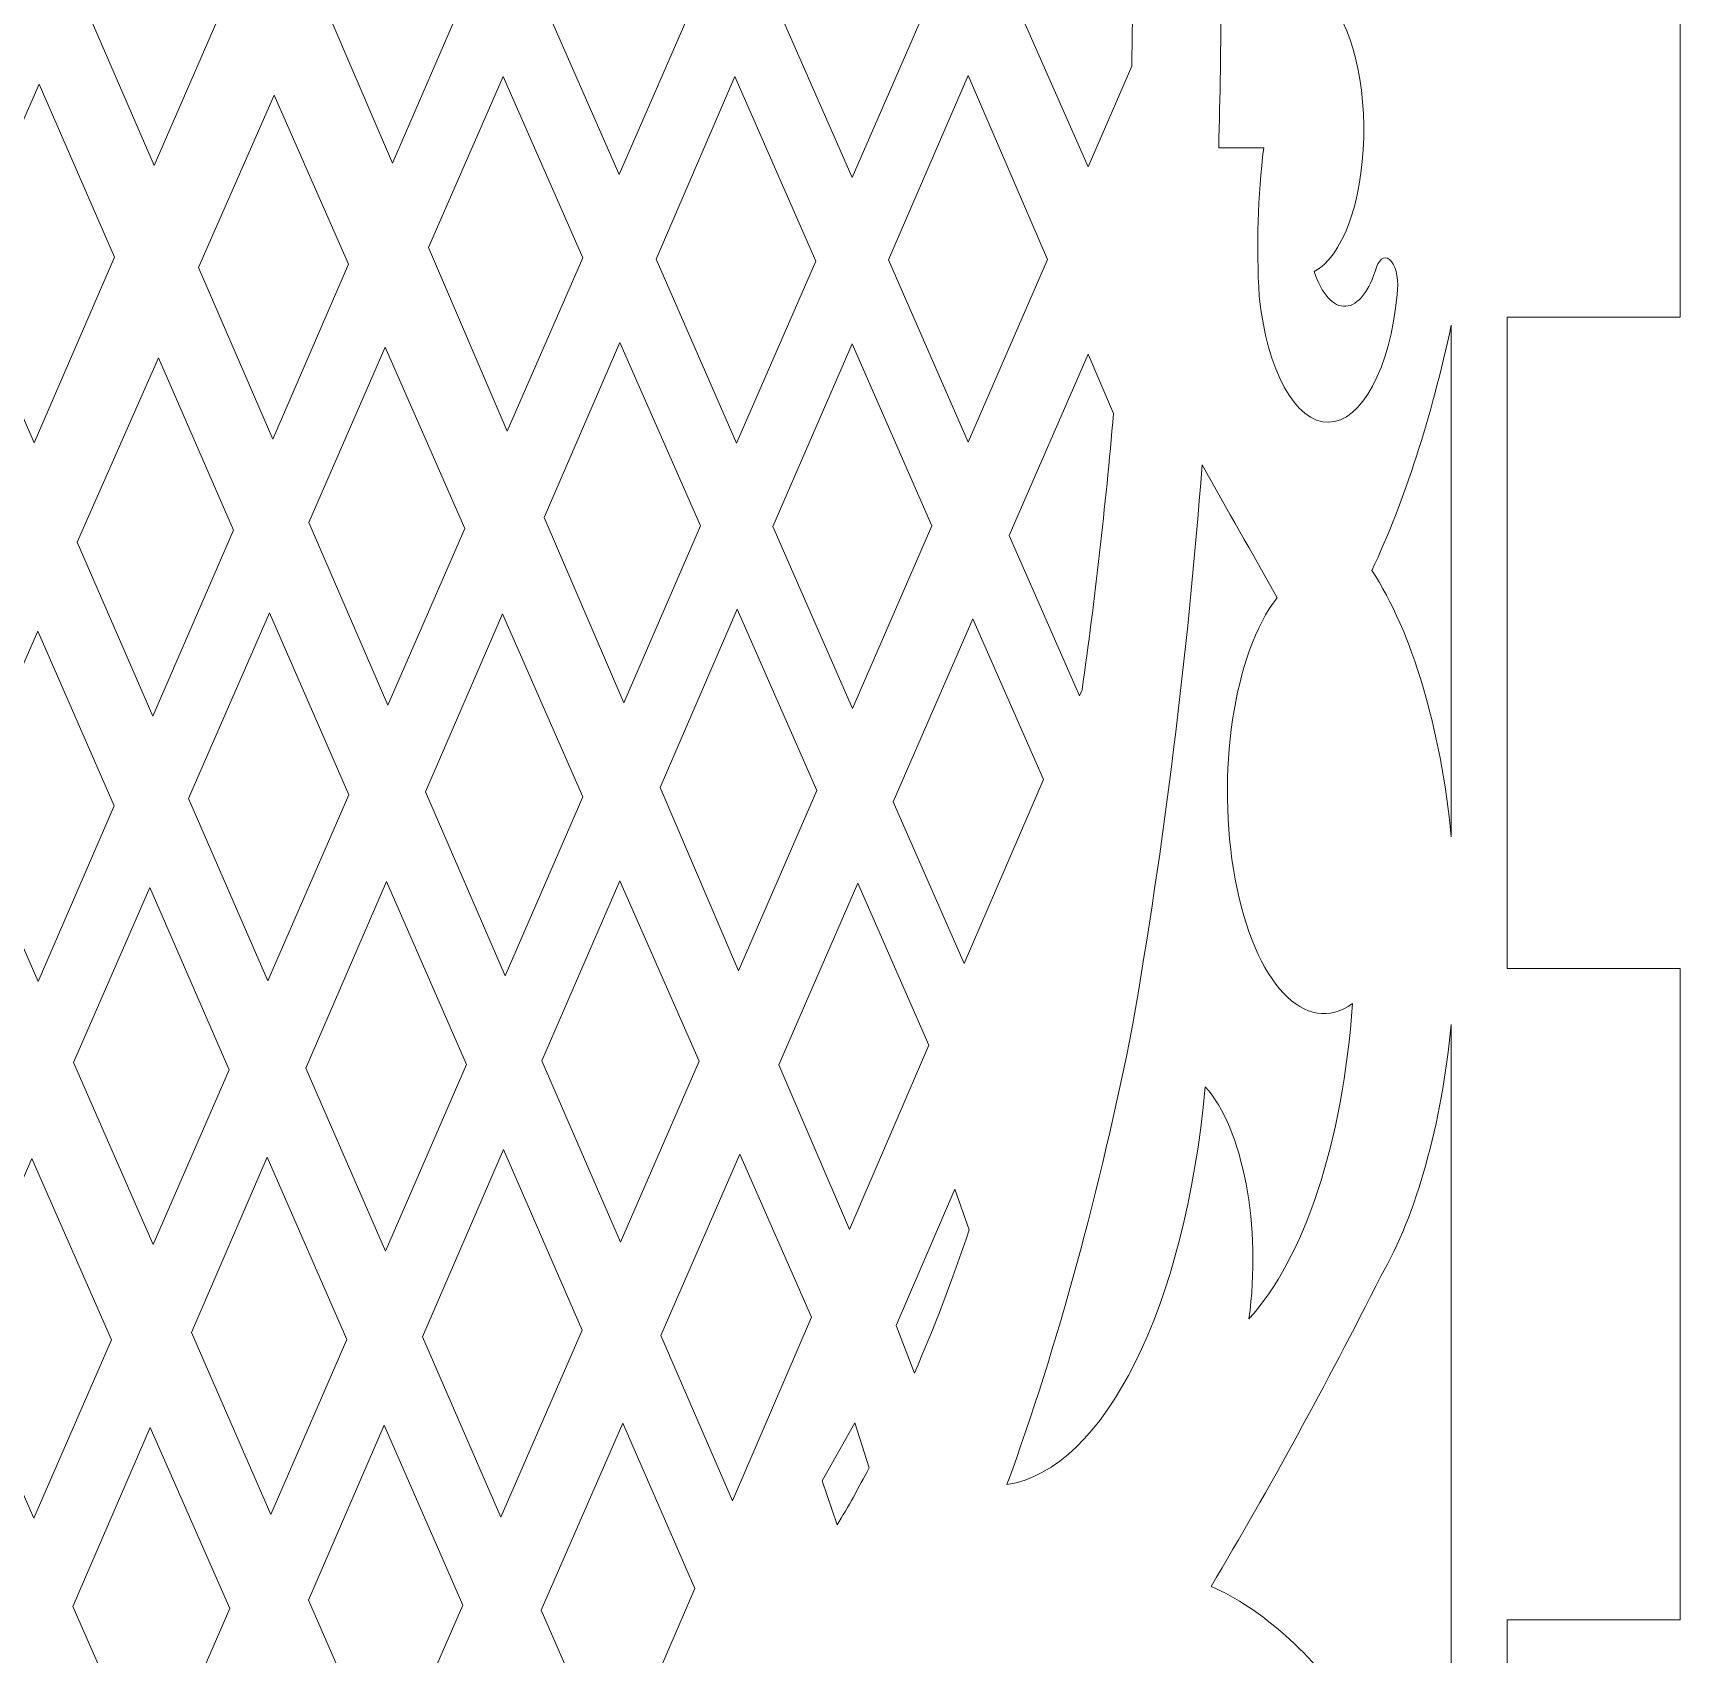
# Model space of a CAD drawing. Header units: millimetres. Extents: x 337 to 2510, y -469 to 429.
# Drawn here: x 388.21 to 437.32, y -117.92 to -69.58 of the extents above; entities that cross this region are included whole.
import ezdxf

# ---------------------------------------------------------------- set-up
doc = ezdxf.new("R2010")
doc.units = ezdxf.units.MM
doc.header["$MEASUREMENT"] = 0
doc.layers.add('Layer 1', color=7, linetype='Continuous')

msp = doc.modelspace()

# ---------------------------------------------------------------- linework, layer by layer
at = {"layer": 'Layer 1', "lineweight": 9}
for points, knots in [([(426.5936, -68.3789), (427.3996, -68.9808), (427.9286, -70.7528), (427.8846, -72.6988), (427.8846, -72.6988), (427.8846, -72.6988), (427.8846, -72.6988), (427.8846, -72.6988), (427.8846, -72.6988), (427.8406, -74.6448), (427.2346, -76.2808), (426.4056, -76.6888), (426.4056, -76.6888), (426.4056, -76.6888), (426.4056, -76.6888), (426.4056, -76.6888), (426.4056, -76.6888), (426.6276, -77.3668), (426.9796, -77.7548), (427.3486, -77.7298), (427.3486, -77.7298), (427.3486, -77.7298), (427.3486, -77.7298), (427.3486, -77.7298), (427.3486, -77.7298), (427.7176, -77.7048), (428.0576, -77.2688), (428.2616, -76.5618), (428.2616, -76.5618), (428.2616, -76.5618), (428.2616, -76.5618), (428.2616, -76.5618), (428.2616, -76.5618), (428.3766, -76.2658), (428.5656, -76.1948), (428.7146, -76.3908), (428.7146, -76.3908), (428.7146, -76.3908), (428.7146, -76.3908), (428.7146, -76.3908), (428.7146, -76.3908), (428.8646, -76.5868), (428.9336, -76.9978), (428.8806, -77.3748), (428.8806, -77.3748), (428.8806, -77.3748), (428.8806, -77.3748), (428.8806, -77.3748), (428.8806, -77.3748), (428.6706, -79.5907), (427.8206, -81.1747), (426.8346, -81.1877), (426.8346, -81.1877), (426.8346, -81.1877), (426.8346, -81.1877), (426.8346, -81.1877), (426.8346, -81.1877), (425.8486, -81.1997), (424.9906, -79.6357), (424.7706, -77.4258), (424.7706, -77.4258), (424.7706, -77.4258), (424.7706, -77.4258), (424.7706, -77.4258), (424.7706, -77.4258), (424.6776, -75.9468), (424.7226, -74.4388), (424.9036, -73.0038), (424.9036, -73.0038), (424.9036, -73.0038), (424.9036, -73.0038), (424.9036, -73.0038), (424.9036, -73.0038), (424.9036, -73.0038), (423.5596, -73.0038), (423.5596, -73.0038), (423.5596, -73.0038), (423.5596, -73.0038), (423.5596, -73.0038), (423.5596, -73.0038), (423.5596, -73.0038), (423.6026, -71.4638), (423.6266, -69.9218), (423.6326, -68.3789), (423.6326, -68.3789), (423.6326, -68.3789), (423.6326, -68.3789), (423.6326, -68.3789), (423.6326, -68.3789), (423.6266, -66.8359), (423.6026, -65.2929), (423.5596, -63.7529), (423.5596, -63.7529), (423.5596, -63.7529), (423.5596, -63.7529), (423.5596, -63.7529), (423.5596, -63.7529), (423.5596, -63.7529), (424.9036, -63.7529), (424.9036, -63.7529), (424.9036, -63.7529), (424.9036, -63.7529), (424.9036, -63.7529), (424.9036, -63.7529), (424.9036, -63.7529), (424.7226, -62.3179), (424.6776, -60.8099), (424.7706, -59.3319), (424.7706, -59.3319), (424.7706, -59.3319), (424.7706, -59.3319), (424.7706, -59.3319), (424.7706, -59.3319), (424.9906, -57.121), (425.8486, -55.557), (426.8346, -55.57), (426.8346, -55.57), (426.8346, -55.57), (426.8346, -55.57), (426.8346, -55.57), (426.8346, -55.57), (427.8206, -55.582), (428.6706, -57.166), (428.8806, -59.3819), (428.8806, -59.3819), (428.8806, -59.3819), (428.8806, -59.3819), (428.8806, -59.3819), (428.8806, -59.3819), (428.9336, -59.7589), (428.8646, -60.1699), (428.7146, -60.3659), (428.7146, -60.3659), (428.7146, -60.3659), (428.7146, -60.3659), (428.7146, -60.3659), (428.7146, -60.3659), (428.5656, -60.5629), (428.3766, -60.4909), (428.2616, -60.1949), (428.2616, -60.1949), (428.2616, -60.1949), (428.2616, -60.1949), (428.2616, -60.1949), (428.2616, -60.1949), (428.0576, -59.4879), (427.7176, -59.0519), (427.3486, -59.0269), (427.3486, -59.0269), (427.3486, -59.0269), (427.3486, -59.0269), (427.3486, -59.0269), (427.3486, -59.0269), (426.9796, -59.0019), (426.6276, -59.3899), (426.4056, -60.0689), (426.4056, -60.0689), (426.4056, -60.0689), (426.4056, -60.0689), (426.4056, -60.0689), (426.4056, -60.0689), (427.2346, -60.4759), (427.8406, -62.1119), (427.8846, -64.0579), (427.8846, -64.0579), (427.8846, -64.0579), (427.8846, -64.0579), (427.8846, -64.0579), (427.8846, -64.0579), (427.9286, -66.0039), (427.3996, -67.7759), (426.5936, -68.3789)], [0, 0, 0, 0, 0.0227273, 0.0227273, 0.0227273, 0.0227273, 0.0454545, 0.0454545, 0.0454545, 0.0454545, 0.0681818, 0.0681818, 0.0681818, 0.0681818, 0.0909091, 0.0909091, 0.0909091, 0.0909091, 0.1136364, 0.1136364, 0.1136364, 0.1136364, 0.1363636, 0.1363636, 0.1363636, 0.1363636, 0.1590909, 0.1590909, 0.1590909, 0.1590909, 0.1818182, 0.1818182, 0.1818182, 0.1818182, 0.2045455, 0.2045455, 0.2045455, 0.2045455, 0.2272727, 0.2272727, 0.2272727, 0.2272727, 0.25, 0.25, 0.25, 0.25, 0.2727273, 0.2727273, 0.2727273, 0.2727273, 0.2954545, 0.2954545, 0.2954545, 0.2954545, 0.3181818, 0.3181818, 0.3181818, 0.3181818, 0.3409091, 0.3409091, 0.3409091, 0.3409091, 0.3636364, 0.3636364, 0.3636364, 0.3636364, 0.3863636, 0.3863636, 0.3863636, 0.3863636, 0.4090909, 0.4090909, 0.4090909, 0.4090909, 0.4318182, 0.4318182, 0.4318182, 0.4318182, 0.4545455, 0.4545455, 0.4545455, 0.4545455, 0.4772727, 0.4772727, 0.4772727, 0.4772727, 0.5, 0.5, 0.5, 0.5, 0.5227273, 0.5227273, 0.5227273, 0.5227273, 0.5454545, 0.5454545, 0.5454545, 0.5454545, 0.5681818, 0.5681818, 0.5681818, 0.5681818, 0.5909091, 0.5909091, 0.5909091, 0.5909091, 0.6136364, 0.6136364, 0.6136364, 0.6136364, 0.6363636, 0.6363636, 0.6363636, 0.6363636, 0.6590909, 0.6590909, 0.6590909, 0.6590909, 0.6818182, 0.6818182, 0.6818182, 0.6818182, 0.7045455, 0.7045455, 0.7045455, 0.7045455, 0.7272727, 0.7272727, 0.7272727, 0.7272727, 0.75, 0.75, 0.75, 0.75, 0.7727273, 0.7727273, 0.7727273, 0.7727273, 0.7954545, 0.7954545, 0.7954545, 0.7954545, 0.8181818, 0.8181818, 0.8181818, 0.8181818, 0.8409091, 0.8409091, 0.8409091, 0.8409091, 0.8636364, 0.8636364, 0.8636364, 0.8636364, 0.8863636, 0.8863636, 0.8863636, 0.8863636, 0.9090909, 0.9090909, 0.9090909, 0.9090909, 0.9318182, 0.9318182, 0.9318182, 0.9318182, 0.9545455, 0.9545455, 0.9545455, 0.9545455, 1, 1, 1, 1]), ([(389.59, -68.3789), (389.59, -68.3789), (391.823, -73.5348), (391.823, -73.5348), (391.823, -73.5348), (391.823, -73.5348), (391.823, -73.5348), (391.823, -73.5348), (391.823, -73.5348), (391.823, -73.5348), (394.0589, -68.3789), (394.0589, -68.3789), (394.0589, -68.3789), (394.0589, -68.3789), (394.0589, -68.3789), (394.0589, -68.3789), (394.0589, -68.3789), (394.0589, -68.3789), (391.823, -63.2219), (391.823, -63.2219), (391.823, -63.2219), (391.823, -63.2219), (391.823, -63.2219), (391.823, -63.2219), (391.823, -63.2219), (391.823, -63.2219), (389.59, -68.3789), (389.59, -68.3789)], [0, 0, 0, 0, 0.125, 0.125, 0.125, 0.125, 0.25, 0.25, 0.25, 0.25, 0.375, 0.375, 0.375, 0.375, 0.5, 0.5, 0.5, 0.5, 0.625, 0.625, 0.625, 0.625, 0.75, 0.75, 0.75, 0.75, 1, 1, 1, 1]), ([(396.7449, -68.3789), (396.7449, -68.3789), (398.9229, -73.4588), (398.9229, -73.4588), (398.9229, -73.4588), (398.9229, -73.4588), (398.9229, -73.4588), (398.9229, -73.4588), (398.9229, -73.4588), (398.9229, -73.4588), (401.1219, -68.3789), (401.1219, -68.3789), (401.1219, -68.3789), (401.1219, -68.3789), (401.1219, -68.3789), (401.1219, -68.3789), (401.1219, -68.3789), (401.1219, -68.3789), (398.9229, -63.2979), (398.9229, -63.2979), (398.9229, -63.2979), (398.9229, -63.2979), (398.9229, -63.2979), (398.9229, -63.2979), (398.9229, -63.2979), (398.9229, -63.2979), (396.7449, -68.3789), (396.7449, -68.3789)], [0, 0, 0, 0, 0.125, 0.125, 0.125, 0.125, 0.25, 0.25, 0.25, 0.25, 0.375, 0.375, 0.375, 0.375, 0.5, 0.5, 0.5, 0.5, 0.625, 0.625, 0.625, 0.625, 0.75, 0.75, 0.75, 0.75, 1, 1, 1, 1]), ([(403.3118, -68.3789), (403.3118, -68.3789), (405.6808, -73.7968), (405.6808, -73.7968), (405.6808, -73.7968), (405.6808, -73.7968), (405.6808, -73.7968), (405.6808, -73.7968), (405.6808, -73.7968), (405.6808, -73.7968), (408.0398, -68.3789), (408.0398, -68.3789), (408.0398, -68.3789), (408.0398, -68.3789), (408.0398, -68.3789), (408.0398, -68.3789), (408.0398, -68.3789), (408.0398, -68.3789), (405.6808, -62.9599), (405.6808, -62.9599), (405.6808, -62.9599), (405.6808, -62.9599), (405.6808, -62.9599), (405.6808, -62.9599), (405.6808, -62.9599), (405.6808, -62.9599), (403.3118, -68.3789), (403.3118, -68.3789)], [0, 0, 0, 0, 0.125, 0.125, 0.125, 0.125, 0.25, 0.25, 0.25, 0.25, 0.375, 0.375, 0.375, 0.375, 0.5, 0.5, 0.5, 0.5, 0.625, 0.625, 0.625, 0.625, 0.75, 0.75, 0.75, 0.75, 1, 1, 1, 1]), ([(415.0267, -68.3789), (415.0267, -68.3789), (412.6338, -73.8848), (412.6338, -73.8848), (412.6338, -73.8848), (412.6338, -73.8848), (412.6338, -73.8848), (412.6338, -73.8848), (412.6338, -73.8848), (412.6338, -73.8848), (410.2208, -68.3789), (410.2208, -68.3789), (410.2208, -68.3789), (410.2208, -68.3789), (410.2208, -68.3789), (410.2208, -68.3789), (410.2208, -68.3789), (410.2208, -68.3789), (412.6338, -62.8729), (412.6338, -62.8729), (412.6338, -62.8729), (412.6338, -62.8729), (412.6338, -62.8729), (412.6338, -62.8729), (412.6338, -62.8729), (412.6338, -62.8729), (415.0267, -68.3789), (415.0267, -68.3789)], [0, 0, 0, 0, 0.125, 0.125, 0.125, 0.125, 0.25, 0.25, 0.25, 0.25, 0.375, 0.375, 0.375, 0.375, 0.5, 0.5, 0.5, 0.5, 0.625, 0.625, 0.625, 0.625, 0.75, 0.75, 0.75, 0.75, 1, 1, 1, 1]), ([(420.9947, -68.3789), (420.9907, -69.1098), (420.9817, -69.8408), (420.9667, -70.5718), (420.9667, -70.5718), (420.9667, -70.5718), (420.9667, -70.5718), (420.9667, -70.5718), (420.9667, -70.5718), (420.9667, -70.5718), (419.6647, -73.5678), (419.6647, -73.5678), (419.6647, -73.5678), (419.6647, -73.5678), (419.6647, -73.5678), (419.6647, -73.5678), (419.6647, -73.5678), (419.6647, -73.5678), (417.3837, -68.3789), (417.3837, -68.3789), (417.3837, -68.3789), (417.3837, -68.3789), (417.3837, -68.3789), (417.3837, -68.3789), (417.3837, -68.3789), (417.3837, -68.3789), (419.6647, -63.1889), (419.6647, -63.1889), (419.6647, -63.1889), (419.6647, -63.1889), (419.6647, -63.1889), (419.6647, -63.1889), (419.6647, -63.1889), (419.6647, -63.1889), (420.9667, -66.1849), (420.9667, -66.1849), (420.9667, -66.1849), (420.9667, -66.1849), (420.9667, -66.1849), (420.9667, -66.1849), (420.9667, -66.1849), (420.9817, -66.9159), (420.9907, -67.6469), (420.9947, -68.3789)], [0, 0, 0, 0, 0.0833333, 0.0833333, 0.0833333, 0.0833333, 0.1666667, 0.1666667, 0.1666667, 0.1666667, 0.25, 0.25, 0.25, 0.25, 0.3333333, 0.3333333, 0.3333333, 0.3333333, 0.4166667, 0.4166667, 0.4166667, 0.4166667, 0.5, 0.5, 0.5, 0.5, 0.5833333, 0.5833333, 0.5833333, 0.5833333, 0.6666667, 0.6666667, 0.6666667, 0.6666667, 0.75, 0.75, 0.75, 0.75, 0.8333333, 0.8333333, 0.8333333, 0.8333333, 1, 1, 1, 1]), ([(385.976, -76.5918), (385.976, -76.5918), (388.39, -71.1068), (388.39, -71.1068), (388.39, -71.1068), (388.39, -71.1068), (388.39, -71.1068), (388.39, -71.1068), (388.39, -71.1068), (388.39, -71.1068), (390.638, -76.2658), (390.638, -76.2658), (390.638, -76.2658), (390.638, -76.2658), (390.638, -76.2658), (390.638, -76.2658), (390.638, -76.2658), (390.638, -76.2658), (388.238, -81.7977), (388.238, -81.7977), (388.238, -81.7977), (388.238, -81.7977), (388.238, -81.7977), (388.238, -81.7977), (388.238, -81.7977), (388.238, -81.7977), (385.976, -76.5918), (385.976, -76.5918)], [0, 0, 0, 0, 0.125, 0.125, 0.125, 0.125, 0.25, 0.25, 0.25, 0.25, 0.375, 0.375, 0.375, 0.375, 0.5, 0.5, 0.5, 0.5, 0.625, 0.625, 0.625, 0.625, 0.75, 0.75, 0.75, 0.75, 1, 1, 1, 1]), ([(400.0019, -75.9778), (400.0019, -75.9778), (402.2219, -70.8808), (402.2219, -70.8808), (402.2219, -70.8808), (402.2219, -70.8808), (402.2219, -70.8808), (402.2219, -70.8808), (402.2219, -70.8808), (402.2219, -70.8808), (404.5978, -76.2838), (404.5978, -76.2838), (404.5978, -76.2838), (404.5978, -76.2838), (404.5978, -76.2838), (404.5978, -76.2838), (404.5978, -76.2838), (404.5978, -76.2838), (402.3479, -81.4517), (402.3479, -81.4517), (402.3479, -81.4517), (402.3479, -81.4517), (402.3479, -81.4517), (402.3479, -81.4517), (402.3479, -81.4517), (402.3479, -81.4517), (400.0019, -75.9778), (400.0019, -75.9778)], [0, 0, 0, 0, 0.125, 0.125, 0.125, 0.125, 0.25, 0.25, 0.25, 0.25, 0.375, 0.375, 0.375, 0.375, 0.5, 0.5, 0.5, 0.5, 0.625, 0.625, 0.625, 0.625, 0.75, 0.75, 0.75, 0.75, 1, 1, 1, 1]), ([(406.7838, -76.3208), (406.7838, -76.3208), (409.1378, -70.8818), (409.1378, -70.8818), (409.1378, -70.8818), (409.1378, -70.8818), (409.1378, -70.8818), (409.1378, -70.8818), (409.1378, -70.8818), (409.1378, -70.8818), (411.5488, -76.3798), (411.5488, -76.3798), (411.5488, -76.3798), (411.5488, -76.3798), (411.5488, -76.3798), (411.5488, -76.3798), (411.5488, -76.3798), (411.5488, -76.3798), (409.1858, -81.8157), (409.1858, -81.8157), (409.1858, -81.8157), (409.1858, -81.8157), (409.1858, -81.8157), (409.1858, -81.8157), (409.1858, -81.8157), (409.1858, -81.8157), (406.7838, -76.3208), (406.7838, -76.3208)], [0, 0, 0, 0, 0.125, 0.125, 0.125, 0.125, 0.25, 0.25, 0.25, 0.25, 0.375, 0.375, 0.375, 0.375, 0.5, 0.5, 0.5, 0.5, 0.625, 0.625, 0.625, 0.625, 0.75, 0.75, 0.75, 0.75, 1, 1, 1, 1]), ([(413.7117, -76.3458), (413.7117, -76.3458), (416.0917, -70.8458), (416.0917, -70.8458), (416.0917, -70.8458), (416.0917, -70.8458), (416.0917, -70.8458), (416.0917, -70.8458), (416.0917, -70.8458), (416.0917, -70.8458), (418.4607, -76.3368), (418.4607, -76.3368), (418.4607, -76.3368), (418.4607, -76.3368), (418.4607, -76.3368), (418.4607, -76.3368), (418.4607, -76.3368), (418.4607, -76.3368), (416.0937, -81.7817), (416.0937, -81.7817), (416.0937, -81.7817), (416.0937, -81.7817), (416.0937, -81.7817), (416.0937, -81.7817), (416.0937, -81.7817), (416.0937, -81.7817), (413.7117, -76.3458), (413.7117, -76.3458)], [0, 0, 0, 0, 0.125, 0.125, 0.125, 0.125, 0.25, 0.25, 0.25, 0.25, 0.375, 0.375, 0.375, 0.375, 0.5, 0.5, 0.5, 0.5, 0.625, 0.625, 0.625, 0.625, 0.75, 0.75, 0.75, 0.75, 1, 1, 1, 1]), ([(393.1369, -76.5688), (393.1369, -76.5688), (395.4009, -71.4298), (395.4009, -71.4298), (395.4009, -71.4298), (395.4009, -71.4298), (395.4009, -71.4298), (395.4009, -71.4298), (395.4009, -71.4298), (395.4009, -71.4298), (397.6179, -76.4728), (397.6179, -76.4728), (397.6179, -76.4728), (397.6179, -76.4728), (397.6179, -76.4728), (397.6179, -76.4728), (397.6179, -76.4728), (397.6179, -76.4728), (395.3569, -81.6957), (395.3569, -81.6957), (395.3569, -81.6957), (395.3569, -81.6957), (395.3569, -81.6957), (395.3569, -81.6957), (395.3569, -81.6957), (395.3569, -81.6957), (393.1369, -76.5688), (393.1369, -76.5688)], [0, 0, 0, 0, 0.125, 0.125, 0.125, 0.125, 0.25, 0.25, 0.25, 0.25, 0.375, 0.375, 0.375, 0.375, 0.5, 0.5, 0.5, 0.5, 0.625, 0.625, 0.625, 0.625, 0.75, 0.75, 0.75, 0.75, 1, 1, 1, 1]), ([(428.1296, -85.6087), (429.1046, -83.5207), (429.9056, -81.0407), (430.4936, -78.2918), (430.4936, -78.2918), (430.4936, -78.2918), (430.4936, -78.2918), (430.4936, -78.2918), (430.4936, -78.2918), (430.4936, -78.2918), (430.4936, -93.5486), (430.4936, -93.5486), (430.4936, -93.5486), (430.4936, -93.5486), (430.4936, -93.5486), (430.4936, -93.5486), (430.4936, -93.5486), (430.1796, -90.2996), (429.3326, -87.4547), (428.1296, -85.6087)], [0, 0, 0, 0, 0.1666667, 0.1666667, 0.1666667, 0.1666667, 0.3333333, 0.3333333, 0.3333333, 0.3333333, 0.5, 0.5, 0.5, 0.5, 0.6666667, 0.6666667, 0.6666667, 0.6666667, 1, 1, 1, 1]), ([(396.4309, -84.1767), (396.4309, -84.1767), (398.7069, -78.9507), (398.7069, -78.9507), (398.7069, -78.9507), (398.7069, -78.9507), (398.7069, -78.9507), (398.7069, -78.9507), (398.7069, -78.9507), (398.7069, -78.9507), (401.0829, -84.3557), (401.0829, -84.3557), (401.0829, -84.3557), (401.0829, -84.3557), (401.0829, -84.3557), (401.0829, -84.3557), (401.0829, -84.3557), (401.0829, -84.3557), (398.7899, -89.6246), (398.7899, -89.6246), (398.7899, -89.6246), (398.7899, -89.6246), (398.7899, -89.6246), (398.7899, -89.6246), (398.7899, -89.6246), (398.7899, -89.6246), (396.4309, -84.1767), (396.4309, -84.1767)], [0, 0, 0, 0, 0.125, 0.125, 0.125, 0.125, 0.25, 0.25, 0.25, 0.25, 0.375, 0.375, 0.375, 0.375, 0.5, 0.5, 0.5, 0.5, 0.625, 0.625, 0.625, 0.625, 0.75, 0.75, 0.75, 0.75, 1, 1, 1, 1]), ([(403.4498, -84.0237), (403.4498, -84.0237), (405.7078, -78.8067), (405.7078, -78.8067), (405.7078, -78.8067), (405.7078, -78.8067), (405.7078, -78.8067), (405.7078, -78.8067), (405.7078, -78.8067), (405.7078, -78.8067), (408.1138, -84.2797), (408.1138, -84.2797), (408.1138, -84.2797), (408.1138, -84.2797), (408.1138, -84.2797), (408.1138, -84.2797), (408.1138, -84.2797), (408.1138, -84.2797), (405.8208, -89.5556), (405.8208, -89.5556), (405.8208, -89.5556), (405.8208, -89.5556), (405.8208, -89.5556), (405.8208, -89.5556), (405.8208, -89.5556), (405.8208, -89.5556), (403.4498, -84.0237), (403.4498, -84.0237)], [0, 0, 0, 0, 0.125, 0.125, 0.125, 0.125, 0.25, 0.25, 0.25, 0.25, 0.375, 0.375, 0.375, 0.375, 0.5, 0.5, 0.5, 0.5, 0.625, 0.625, 0.625, 0.625, 0.75, 0.75, 0.75, 0.75, 1, 1, 1, 1]), ([(410.2708, -84.2997), (410.2708, -84.2997), (412.6308, -78.8457), (412.6308, -78.8457), (412.6308, -78.8457), (412.6308, -78.8457), (412.6308, -78.8457), (412.6308, -78.8457), (412.6308, -78.8457), (412.6308, -78.8457), (415.0107, -84.2727), (415.0107, -84.2727), (415.0107, -84.2727), (415.0107, -84.2727), (415.0107, -84.2727), (415.0107, -84.2727), (415.0107, -84.2727), (415.0107, -84.2727), (412.6418, -89.7236), (412.6418, -89.7236), (412.6418, -89.7236), (412.6418, -89.7236), (412.6418, -89.7236), (412.6418, -89.7236), (412.6418, -89.7236), (412.6418, -89.7236), (410.2708, -84.2997), (410.2708, -84.2997)], [0, 0, 0, 0, 0.125, 0.125, 0.125, 0.125, 0.25, 0.25, 0.25, 0.25, 0.375, 0.375, 0.375, 0.375, 0.5, 0.5, 0.5, 0.5, 0.625, 0.625, 0.625, 0.625, 0.75, 0.75, 0.75, 0.75, 1, 1, 1, 1]), ([(389.526, -84.7627), (389.526, -84.7627), (391.947, -79.2687), (391.947, -79.2687), (391.947, -79.2687), (391.947, -79.2687), (391.947, -79.2687), (391.947, -79.2687), (391.947, -79.2687), (391.947, -79.2687), (394.1849, -84.4037), (394.1849, -84.4037), (394.1849, -84.4037), (394.1849, -84.4037), (394.1849, -84.4037), (394.1849, -84.4037), (394.1849, -84.4037), (394.1849, -84.4037), (391.782, -89.9546), (391.782, -89.9546), (391.782, -89.9546), (391.782, -89.9546), (391.782, -89.9546), (391.782, -89.9546), (391.782, -89.9546), (391.782, -89.9546), (389.526, -84.7627), (389.526, -84.7627)], [0, 0, 0, 0, 0.125, 0.125, 0.125, 0.125, 0.25, 0.25, 0.25, 0.25, 0.375, 0.375, 0.375, 0.375, 0.5, 0.5, 0.5, 0.5, 0.625, 0.625, 0.625, 0.625, 0.75, 0.75, 0.75, 0.75, 1, 1, 1, 1]), ([(419.4087, -89.3456), (419.4087, -89.3456), (417.3127, -84.5627), (417.3127, -84.5627), (417.3127, -84.5627), (417.3127, -84.5627), (417.3127, -84.5627), (417.3127, -84.5627), (417.3127, -84.5627), (417.3127, -84.5627), (419.6667, -79.1537), (419.6667, -79.1537), (419.6667, -79.1537), (419.6667, -79.1537), (419.6667, -79.1537), (419.6667, -79.1537), (419.6667, -79.1537), (419.6667, -79.1537), (420.4237, -80.9257), (420.4237, -80.9257), (420.4237, -80.9257), (420.4237, -80.9257), (420.4237, -80.9257), (420.4237, -80.9257), (420.4237, -80.9257), (420.1837, -83.7157), (419.8707, -86.4677), (419.4847, -89.1696), (419.4847, -89.1696), (419.4847, -89.1696), (419.4847, -89.1696), (419.4847, -89.1696), (419.4847, -89.1696), (419.4847, -89.1696), (419.4087, -89.3456), (419.4087, -89.3456)], [0, 0, 0, 0, 0.1, 0.1, 0.1, 0.1, 0.2, 0.2, 0.2, 0.2, 0.3, 0.3, 0.3, 0.3, 0.4, 0.4, 0.4, 0.4, 0.5, 0.5, 0.5, 0.5, 0.6, 0.6, 0.6, 0.6, 0.7, 0.7, 0.7, 0.7, 0.8, 0.8, 0.8, 0.8, 1, 1, 1, 1]), ([(423.1576, -101.0085), (422.5677, -107.5655), (420.1507, -112.4154), (417.2467, -112.8684), (417.2467, -112.8684), (417.2467, -112.8684), (417.2467, -112.8684), (417.2467, -112.8684), (417.2467, -112.8684), (418.7597, -108.7175), (420.0197, -104.1115), (420.9927, -99.1785), (420.9927, -99.1785), (420.9927, -99.1785), (420.9927, -99.1785), (420.9927, -99.1785), (420.9927, -99.1785), (421.9307, -93.7836), (422.6267, -88.1807), (423.0676, -82.4587), (423.0676, -82.4587), (423.0676, -82.4587), (423.0676, -82.4587), (423.0676, -82.4587), (423.0676, -82.4587), (423.8126, -83.7777), (424.5576, -85.0987), (425.3016, -86.4217), (425.3016, -86.4217), (425.3016, -86.4217), (425.3016, -86.4217), (425.3016, -86.4217), (425.3016, -86.4217), (424.0116, -88.0677), (423.4716, -91.6926), (424.0526, -94.8116), (424.0526, -94.8116), (424.0526, -94.8116), (424.0526, -94.8116), (424.0526, -94.8116), (424.0526, -94.8116), (424.6346, -97.9306), (426.1466, -99.5315), (427.5546, -98.5186), (427.5546, -98.5186), (427.5546, -98.5186), (427.5546, -98.5186), (427.5546, -98.5186), (427.5546, -98.5186), (427.2616, -102.6345), (426.1036, -106.1525), (424.4616, -107.9205), (424.4616, -107.9205), (424.4616, -107.9205), (424.4616, -107.9205), (424.4616, -107.9205), (424.4616, -107.9205), (424.8436, -105.1905), (424.2856, -102.2325), (423.1576, -101.0085)], [0, 0, 0, 0, 0.0625, 0.0625, 0.0625, 0.0625, 0.125, 0.125, 0.125, 0.125, 0.1875, 0.1875, 0.1875, 0.1875, 0.25, 0.25, 0.25, 0.25, 0.3125, 0.3125, 0.3125, 0.3125, 0.375, 0.375, 0.375, 0.375, 0.4375, 0.4375, 0.4375, 0.4375, 0.5, 0.5, 0.5, 0.5, 0.5625, 0.5625, 0.5625, 0.5625, 0.625, 0.625, 0.625, 0.625, 0.6875, 0.6875, 0.6875, 0.6875, 0.75, 0.75, 0.75, 0.75, 0.8125, 0.8125, 0.8125, 0.8125, 0.875, 0.875, 0.875, 0.875, 1, 1, 1, 1]), ([(392.8469, -92.4056), (392.8469, -92.4056), (395.2589, -86.8687), (395.2589, -86.8687), (395.2589, -86.8687), (395.2589, -86.8687), (395.2589, -86.8687), (395.2589, -86.8687), (395.2589, -86.8687), (395.2589, -86.8687), (397.6249, -92.2986), (397.6249, -92.2986), (397.6249, -92.2986), (397.6249, -92.2986), (397.6249, -92.2986), (397.6249, -92.2986), (397.6249, -92.2986), (397.6249, -92.2986), (395.2099, -97.8456), (395.2099, -97.8456), (395.2099, -97.8456), (395.2099, -97.8456), (395.2099, -97.8456), (395.2099, -97.8456), (395.2099, -97.8456), (395.2099, -97.8456), (392.8469, -92.4056), (392.8469, -92.4056)], [0, 0, 0, 0, 0.125, 0.125, 0.125, 0.125, 0.25, 0.25, 0.25, 0.25, 0.375, 0.375, 0.375, 0.375, 0.5, 0.5, 0.5, 0.5, 0.625, 0.625, 0.625, 0.625, 0.75, 0.75, 0.75, 0.75, 1, 1, 1, 1]), ([(399.9079, -92.2076), (399.9079, -92.2076), (402.2029, -86.9037), (402.2029, -86.9037), (402.2029, -86.9037), (402.2029, -86.9037), (402.2029, -86.9037), (402.2029, -86.9037), (402.2029, -86.9037), (402.2029, -86.9037), (404.6018, -92.3596), (404.6018, -92.3596), (404.6018, -92.3596), (404.6018, -92.3596), (404.6018, -92.3596), (404.6018, -92.3596), (404.6018, -92.3596), (404.6018, -92.3596), (402.2829, -97.6936), (402.2829, -97.6936), (402.2829, -97.6936), (402.2829, -97.6936), (402.2829, -97.6936), (402.2829, -97.6936), (402.2829, -97.6936), (402.2829, -97.6936), (399.9079, -92.2076), (399.9079, -92.2076)], [0, 0, 0, 0, 0.125, 0.125, 0.125, 0.125, 0.25, 0.25, 0.25, 0.25, 0.375, 0.375, 0.375, 0.375, 0.5, 0.5, 0.5, 0.5, 0.625, 0.625, 0.625, 0.625, 0.75, 0.75, 0.75, 0.75, 1, 1, 1, 1]), ([(406.9038, -92.0826), (406.9038, -92.0826), (409.2058, -86.7617), (409.2058, -86.7617), (409.2058, -86.7617), (409.2058, -86.7617), (409.2058, -86.7617), (409.2058, -86.7617), (409.2058, -86.7617), (409.2058, -86.7617), (411.5808, -92.1636), (411.5808, -92.1636), (411.5808, -92.1636), (411.5808, -92.1636), (411.5808, -92.1636), (411.5808, -92.1636), (411.5808, -92.1636), (411.5808, -92.1636), (409.2428, -97.5416), (409.2428, -97.5416), (409.2428, -97.5416), (409.2428, -97.5416), (409.2428, -97.5416), (409.2428, -97.5416), (409.2428, -97.5416), (409.2428, -97.5416), (406.9038, -92.0826), (406.9038, -92.0826)], [0, 0, 0, 0, 0.125, 0.125, 0.125, 0.125, 0.25, 0.25, 0.25, 0.25, 0.375, 0.375, 0.375, 0.375, 0.5, 0.5, 0.5, 0.5, 0.625, 0.625, 0.625, 0.625, 0.75, 0.75, 0.75, 0.75, 1, 1, 1, 1]), ([(413.8567, -92.5026), (413.8567, -92.5026), (416.2297, -87.0507), (416.2297, -87.0507), (416.2297, -87.0507), (416.2297, -87.0507), (416.2297, -87.0507), (416.2297, -87.0507), (416.2297, -87.0507), (416.2297, -87.0507), (418.3317, -91.8446), (418.3317, -91.8446), (418.3317, -91.8446), (418.3317, -91.8446), (418.3317, -91.8446), (418.3317, -91.8446), (418.3317, -91.8446), (418.3317, -91.8446), (415.9677, -97.3316), (415.9677, -97.3316), (415.9677, -97.3316), (415.9677, -97.3316), (415.9677, -97.3316), (415.9677, -97.3316), (415.9677, -97.3316), (415.9677, -97.3316), (413.8567, -92.5026), (413.8567, -92.5026)], [0, 0, 0, 0, 0.125, 0.125, 0.125, 0.125, 0.25, 0.25, 0.25, 0.25, 0.375, 0.375, 0.375, 0.375, 0.5, 0.5, 0.5, 0.5, 0.625, 0.625, 0.625, 0.625, 0.75, 0.75, 0.75, 0.75, 1, 1, 1, 1]), ([(386.066, -92.6176), (386.066, -92.6176), (388.356, -87.4187), (388.356, -87.4187), (388.356, -87.4187), (388.356, -87.4187), (388.356, -87.4187), (388.356, -87.4187), (388.356, -87.4187), (388.356, -87.4187), (390.626, -92.6236), (390.626, -92.6236), (390.626, -92.6236), (390.626, -92.6236), (390.626, -92.6236), (390.626, -92.6236), (390.626, -92.6236), (390.626, -92.6236), (388.358, -97.8636), (388.358, -97.8636), (388.358, -97.8636), (388.358, -97.8636), (388.358, -97.8636), (388.358, -97.8636), (388.358, -97.8636), (388.358, -97.8636), (386.066, -92.6176), (386.066, -92.6176)], [0, 0, 0, 0, 0.125, 0.125, 0.125, 0.125, 0.25, 0.25, 0.25, 0.25, 0.375, 0.375, 0.375, 0.375, 0.5, 0.5, 0.5, 0.5, 0.625, 0.625, 0.625, 0.625, 0.75, 0.75, 0.75, 0.75, 1, 1, 1, 1]), ([(389.416, -100.2835), (389.416, -100.2835), (391.69, -95.0626), (391.69, -95.0626), (391.69, -95.0626), (391.69, -95.0626), (391.69, -95.0626), (391.69, -95.0626), (391.69, -95.0626), (391.69, -95.0626), (394.0579, -100.4935), (394.0579, -100.4935), (394.0579, -100.4935), (394.0579, -100.4935), (394.0579, -100.4935), (394.0579, -100.4935), (394.0579, -100.4935), (394.0579, -100.4935), (391.787, -105.7095), (391.787, -105.7095), (391.787, -105.7095), (391.787, -105.7095), (391.787, -105.7095), (391.787, -105.7095), (391.787, -105.7095), (391.787, -105.7095), (389.416, -100.2835), (389.416, -100.2835)], [0, 0, 0, 0, 0.125, 0.125, 0.125, 0.125, 0.25, 0.25, 0.25, 0.25, 0.375, 0.375, 0.375, 0.375, 0.5, 0.5, 0.5, 0.5, 0.625, 0.625, 0.625, 0.625, 0.75, 0.75, 0.75, 0.75, 1, 1, 1, 1]), ([(396.3409, -100.4475), (396.3409, -100.4475), (398.7509, -94.8806), (398.7509, -94.8806), (398.7509, -94.8806), (398.7509, -94.8806), (398.7509, -94.8806), (398.7509, -94.8806), (398.7509, -94.8806), (398.7509, -94.8806), (401.1309, -100.3435), (401.1309, -100.3435), (401.1309, -100.3435), (401.1309, -100.3435), (401.1309, -100.3435), (401.1309, -100.3435), (401.1309, -100.3435), (401.1309, -100.3435), (398.7129, -105.9065), (398.7129, -105.9065), (398.7129, -105.9065), (398.7129, -105.9065), (398.7129, -105.9065), (398.7129, -105.9065), (398.7129, -105.9065), (398.7129, -105.9065), (396.3409, -100.4475), (396.3409, -100.4475)], [0, 0, 0, 0, 0.125, 0.125, 0.125, 0.125, 0.25, 0.25, 0.25, 0.25, 0.375, 0.375, 0.375, 0.375, 0.5, 0.5, 0.5, 0.5, 0.625, 0.625, 0.625, 0.625, 0.75, 0.75, 0.75, 0.75, 1, 1, 1, 1]), ([(403.3798, -100.2265), (403.3798, -100.2265), (405.7018, -94.8616), (405.7018, -94.8616), (405.7018, -94.8616), (405.7018, -94.8616), (405.7018, -94.8616), (405.7018, -94.8616), (405.7018, -94.8616), (405.7018, -94.8616), (408.0678, -100.2435), (408.0678, -100.2435), (408.0678, -100.2435), (408.0678, -100.2435), (408.0678, -100.2435), (408.0678, -100.2435), (408.0678, -100.2435), (408.0678, -100.2435), (405.7228, -105.6375), (405.7228, -105.6375), (405.7228, -105.6375), (405.7228, -105.6375), (405.7228, -105.6375), (405.7228, -105.6375), (405.7228, -105.6375), (405.7228, -105.6375), (403.3798, -100.2265), (403.3798, -100.2265)], [0, 0, 0, 0, 0.125, 0.125, 0.125, 0.125, 0.25, 0.25, 0.25, 0.25, 0.375, 0.375, 0.375, 0.375, 0.5, 0.5, 0.5, 0.5, 0.625, 0.625, 0.625, 0.625, 0.75, 0.75, 0.75, 0.75, 1, 1, 1, 1]), ([(410.4438, -100.3445), (410.4438, -100.3445), (412.7988, -94.9336), (412.7988, -94.9336), (412.7988, -94.9336), (412.7988, -94.9336), (412.7988, -94.9336), (412.7988, -94.9336), (412.7988, -94.9336), (412.7988, -94.9336), (414.9207, -99.7595), (414.9207, -99.7595), (414.9207, -99.7595), (414.9207, -99.7595), (414.9207, -99.7595), (414.9207, -99.7595), (414.9207, -99.7595), (414.9207, -99.7595), (412.5508, -105.2605), (412.5508, -105.2605), (412.5508, -105.2605), (412.5508, -105.2605), (412.5508, -105.2605), (412.5508, -105.2605), (412.5508, -105.2605), (412.5508, -105.2605), (410.4438, -100.3445), (410.4438, -100.3445)], [0, 0, 0, 0, 0.125, 0.125, 0.125, 0.125, 0.25, 0.25, 0.25, 0.25, 0.375, 0.375, 0.375, 0.375, 0.5, 0.5, 0.5, 0.5, 0.625, 0.625, 0.625, 0.625, 0.75, 0.75, 0.75, 0.75, 1, 1, 1, 1]), ([(430.4936, -127.2643), (430.4936, -127.2643), (430.4936, -99.1425), (430.4936, -99.1425), (430.4936, -99.1425), (430.4936, -99.1425), (430.4936, -99.1425), (430.4936, -99.1425), (430.4936, -99.1425), (430.2046, -102.1395), (429.4606, -104.8015), (428.3946, -106.6505), (428.3946, -106.6505), (428.3946, -106.6505), (428.3946, -106.6505), (428.3946, -106.6505), (428.3946, -106.6505), (426.7636, -109.8914), (425.0756, -112.9774), (423.3346, -115.9004), (423.3346, -115.9004), (423.3346, -115.9004), (423.3346, -115.9004), (423.3346, -115.9004), (423.3346, -115.9004), (424.8506, -116.5774), (426.3016, -117.8674), (427.6216, -119.7123), (427.6216, -119.7123), (427.6216, -119.7123), (427.6216, -119.7123), (427.6216, -119.7123), (427.6216, -119.7123), (428.8916, -121.4963), (429.8936, -124.1313), (430.4936, -127.2643)], [0, 0, 0, 0, 0.1, 0.1, 0.1, 0.1, 0.2, 0.2, 0.2, 0.2, 0.3, 0.3, 0.3, 0.3, 0.4, 0.4, 0.4, 0.4, 0.5, 0.5, 0.5, 0.5, 0.6, 0.6, 0.6, 0.6, 0.7, 0.7, 0.7, 0.7, 0.8, 0.8, 0.8, 0.8, 1, 1, 1, 1]), ([(392.9309, -108.3285), (392.9309, -108.3285), (395.1939, -103.0985), (395.1939, -103.0985), (395.1939, -103.0985), (395.1939, -103.0985), (395.1939, -103.0985), (395.1939, -103.0985), (395.1939, -103.0985), (395.1939, -103.0985), (397.5669, -108.5425), (397.5669, -108.5425), (397.5669, -108.5425), (397.5669, -108.5425), (397.5669, -108.5425), (397.5669, -108.5425), (397.5669, -108.5425), (397.5669, -108.5425), (395.3009, -113.7534), (395.3009, -113.7534), (395.3009, -113.7534), (395.3009, -113.7534), (395.3009, -113.7534), (395.3009, -113.7534), (395.3009, -113.7534), (395.3009, -113.7534), (392.9309, -108.3285), (392.9309, -108.3285)], [0, 0, 0, 0, 0.125, 0.125, 0.125, 0.125, 0.25, 0.25, 0.25, 0.25, 0.375, 0.375, 0.375, 0.375, 0.5, 0.5, 0.5, 0.5, 0.625, 0.625, 0.625, 0.625, 0.75, 0.75, 0.75, 0.75, 1, 1, 1, 1]), ([(399.8199, -108.4555), (399.8199, -108.4555), (402.2349, -102.8755), (402.2349, -102.8755), (402.2349, -102.8755), (402.2349, -102.8755), (402.2349, -102.8755), (402.2349, -102.8755), (402.2349, -102.8755), (402.2349, -102.8755), (404.5818, -108.2625), (404.5818, -108.2625), (404.5818, -108.2625), (404.5818, -108.2625), (404.5818, -108.2625), (404.5818, -108.2625), (404.5818, -108.2625), (404.5818, -108.2625), (402.1589, -113.8374), (402.1589, -113.8374), (402.1589, -113.8374), (402.1589, -113.8374), (402.1589, -113.8374), (402.1589, -113.8374), (402.1589, -113.8374), (402.1589, -113.8374), (399.8199, -108.4555), (399.8199, -108.4555)], [0, 0, 0, 0, 0.125, 0.125, 0.125, 0.125, 0.25, 0.25, 0.25, 0.25, 0.375, 0.375, 0.375, 0.375, 0.5, 0.5, 0.5, 0.5, 0.625, 0.625, 0.625, 0.625, 0.75, 0.75, 0.75, 0.75, 1, 1, 1, 1]), ([(406.9288, -108.4215), (406.9288, -108.4215), (409.2838, -103.0095), (409.2838, -103.0095), (409.2838, -103.0095), (409.2838, -103.0095), (409.2838, -103.0095), (409.2838, -103.0095), (409.2838, -103.0095), (409.2838, -103.0095), (411.4238, -107.8765), (411.4238, -107.8765), (411.4238, -107.8765), (411.4238, -107.8765), (411.4238, -107.8765), (411.4238, -107.8765), (411.4238, -107.8765), (411.4238, -107.8765), (409.0638, -113.3524), (409.0638, -113.3524), (409.0638, -113.3524), (409.0638, -113.3524), (409.0638, -113.3524), (409.0638, -113.3524), (409.0638, -113.3524), (409.0638, -113.3524), (406.9288, -108.4215), (406.9288, -108.4215)], [0, 0, 0, 0, 0.125, 0.125, 0.125, 0.125, 0.25, 0.25, 0.25, 0.25, 0.375, 0.375, 0.375, 0.375, 0.5, 0.5, 0.5, 0.5, 0.625, 0.625, 0.625, 0.625, 0.75, 0.75, 0.75, 0.75, 1, 1, 1, 1]), ([(385.852, -108.4665), (385.852, -108.4665), (388.171, -103.1415), (388.171, -103.1415), (388.171, -103.1415), (388.171, -103.1415), (388.171, -103.1415), (388.171, -103.1415), (388.171, -103.1415), (388.171, -103.1415), (390.551, -108.5475), (390.551, -108.5475), (390.551, -108.5475), (390.551, -108.5475), (390.551, -108.5475), (390.551, -108.5475), (390.551, -108.5475), (390.551, -108.5475), (388.233, -113.8714), (388.233, -113.8714), (388.233, -113.8714), (388.233, -113.8714), (388.233, -113.8714), (388.233, -113.8714), (388.233, -113.8714), (388.233, -113.8714), (385.852, -108.4665), (385.852, -108.4665)], [0, 0, 0, 0, 0.125, 0.125, 0.125, 0.125, 0.25, 0.25, 0.25, 0.25, 0.375, 0.375, 0.375, 0.375, 0.5, 0.5, 0.5, 0.5, 0.625, 0.625, 0.625, 0.625, 0.75, 0.75, 0.75, 0.75, 1, 1, 1, 1]), ([(416.1217, -105.2685), (416.1217, -105.2685), (415.6897, -104.0585), (415.6897, -104.0585), (415.6897, -104.0585), (415.6897, -104.0585), (415.6897, -104.0585), (415.6897, -104.0585), (415.6897, -104.0585), (415.6897, -104.0585), (413.9447, -108.1245), (413.9447, -108.1245), (413.9447, -108.1245), (413.9447, -108.1245), (413.9447, -108.1245), (413.9447, -108.1245), (413.9447, -108.1245), (413.9447, -108.1245), (414.4867, -109.5454), (414.4867, -109.5454), (414.4867, -109.5454), (414.4867, -109.5454), (414.4867, -109.5454), (414.4867, -109.5454), (414.4867, -109.5454), (415.0707, -108.2015), (415.6167, -106.7735), (416.1217, -105.2685)], [0, 0, 0, 0, 0.125, 0.125, 0.125, 0.125, 0.25, 0.25, 0.25, 0.25, 0.375, 0.375, 0.375, 0.375, 0.5, 0.5, 0.5, 0.5, 0.625, 0.625, 0.625, 0.625, 0.75, 0.75, 0.75, 0.75, 1, 1, 1, 1]), ([(389.392, -116.5034), (389.392, -116.5034), (391.703, -111.1634), (391.703, -111.1634), (391.703, -111.1634), (391.703, -111.1634), (391.703, -111.1634), (391.703, -111.1634), (391.703, -111.1634), (391.703, -111.1634), (394.0799, -116.5624), (394.0799, -116.5624), (394.0799, -116.5624), (394.0799, -116.5624), (394.0799, -116.5624), (394.0799, -116.5624), (394.0799, -116.5624), (394.0799, -116.5624), (391.765, -121.8893), (391.765, -121.8893), (391.765, -121.8893), (391.765, -121.8893), (391.765, -121.8893), (391.765, -121.8893), (391.765, -121.8893), (391.765, -121.8893), (389.392, -116.5034), (389.392, -116.5034)], [0, 0, 0, 0, 0.125, 0.125, 0.125, 0.125, 0.25, 0.25, 0.25, 0.25, 0.375, 0.375, 0.375, 0.375, 0.5, 0.5, 0.5, 0.5, 0.625, 0.625, 0.625, 0.625, 0.75, 0.75, 0.75, 0.75, 1, 1, 1, 1]), ([(396.4199, -116.3144), (396.4199, -116.3144), (398.6789, -111.0924), (398.6789, -111.0924), (398.6789, -111.0924), (398.6789, -111.0924), (398.6789, -111.0924), (398.6789, -111.0924), (398.6789, -111.0924), (398.6789, -111.0924), (401.0189, -116.4594), (401.0189, -116.4594), (401.0189, -116.4594), (401.0189, -116.4594), (401.0189, -116.4594), (401.0189, -116.4594), (401.0189, -116.4594), (401.0189, -116.4594), (398.7569, -121.6623), (398.7569, -121.6623), (398.7569, -121.6623), (398.7569, -121.6623), (398.7569, -121.6623), (398.7569, -121.6623), (398.7569, -121.6623), (398.7569, -121.6623), (396.4199, -116.3144), (396.4199, -116.3144)], [0, 0, 0, 0, 0.125, 0.125, 0.125, 0.125, 0.25, 0.25, 0.25, 0.25, 0.375, 0.375, 0.375, 0.375, 0.5, 0.5, 0.5, 0.5, 0.625, 0.625, 0.625, 0.625, 0.75, 0.75, 0.75, 0.75, 1, 1, 1, 1]), ([(403.3638, -116.6114), (403.3638, -116.6114), (405.7908, -111.0354), (405.7908, -111.0354), (405.7908, -111.0354), (405.7908, -111.0354), (405.7908, -111.0354), (405.7908, -111.0354), (405.7908, -111.0354), (405.7908, -111.0354), (407.9388, -115.9644), (407.9388, -115.9644), (407.9388, -115.9644), (407.9388, -115.9644), (407.9388, -115.9644), (407.9388, -115.9644), (407.9388, -115.9644), (407.9388, -115.9644), (405.5208, -121.5753), (405.5208, -121.5753), (405.5208, -121.5753), (405.5208, -121.5753), (405.5208, -121.5753), (405.5208, -121.5753), (405.5208, -121.5753), (405.5208, -121.5753), (403.3638, -116.6114), (403.3638, -116.6114)], [0, 0, 0, 0, 0.125, 0.125, 0.125, 0.125, 0.25, 0.25, 0.25, 0.25, 0.375, 0.375, 0.375, 0.375, 0.5, 0.5, 0.5, 0.5, 0.625, 0.625, 0.625, 0.625, 0.75, 0.75, 0.75, 0.75, 1, 1, 1, 1]), ([(412.1868, -114.0684), (412.5108, -113.5254), (412.8278, -112.9604), (413.1367, -112.3714), (413.1367, -112.3714), (413.1367, -112.3714), (413.1367, -112.3714), (413.1367, -112.3714), (413.1367, -112.3714), (413.1367, -112.3714), (412.7068, -111.0214), (412.7068, -111.0214), (412.7068, -111.0214), (412.7068, -111.0214), (412.7068, -111.0214), (412.7068, -111.0214), (412.7068, -111.0214), (412.7068, -111.0214), (411.7348, -112.7494), (411.7348, -112.7494), (411.7348, -112.7494), (411.7348, -112.7494), (411.7348, -112.7494), (411.7348, -112.7494), (411.7348, -112.7494), (411.7348, -112.7494), (412.1868, -114.0684), (412.1868, -114.0684)], [0, 0, 0, 0, 0.125, 0.125, 0.125, 0.125, 0.25, 0.25, 0.25, 0.25, 0.375, 0.375, 0.375, 0.375, 0.5, 0.5, 0.5, 0.5, 0.625, 0.625, 0.625, 0.625, 0.75, 0.75, 0.75, 0.75, 1, 1, 1, 1])]:
    msp.add_open_spline(points, degree=3, knots=knots, dxfattribs=at)
for points in [[(437.3165, -78.0548), (437.3165, -78.0548), (437.3165, -58.6309), (437.3165, -58.6309)], [(432.1636, -78.0548), (432.1636, -78.0548), (437.3165, -78.0548), (437.3165, -78.0548)], [(432.1636, -97.4786), (432.1636, -97.4786), (432.1636, -78.0548), (432.1636, -78.0548)], [(432.1636, -97.4786), (432.1636, -97.4786), (437.3165, -97.4786), (437.3165, -97.4786)], [(437.3165, -116.8984), (437.3165, -116.8984), (437.3165, -97.4786), (437.3165, -97.4786)], [(432.1636, -116.8984), (432.1636, -116.8984), (437.3165, -116.8984), (437.3165, -116.8984)], [(432.1636, -136.3222), (432.1636, -136.3222), (432.1636, -116.8984), (432.1636, -116.8984)]]:
    msp.add_open_spline(points, degree=3, dxfattribs=at)

doc.saveas('drawing.dxf')
